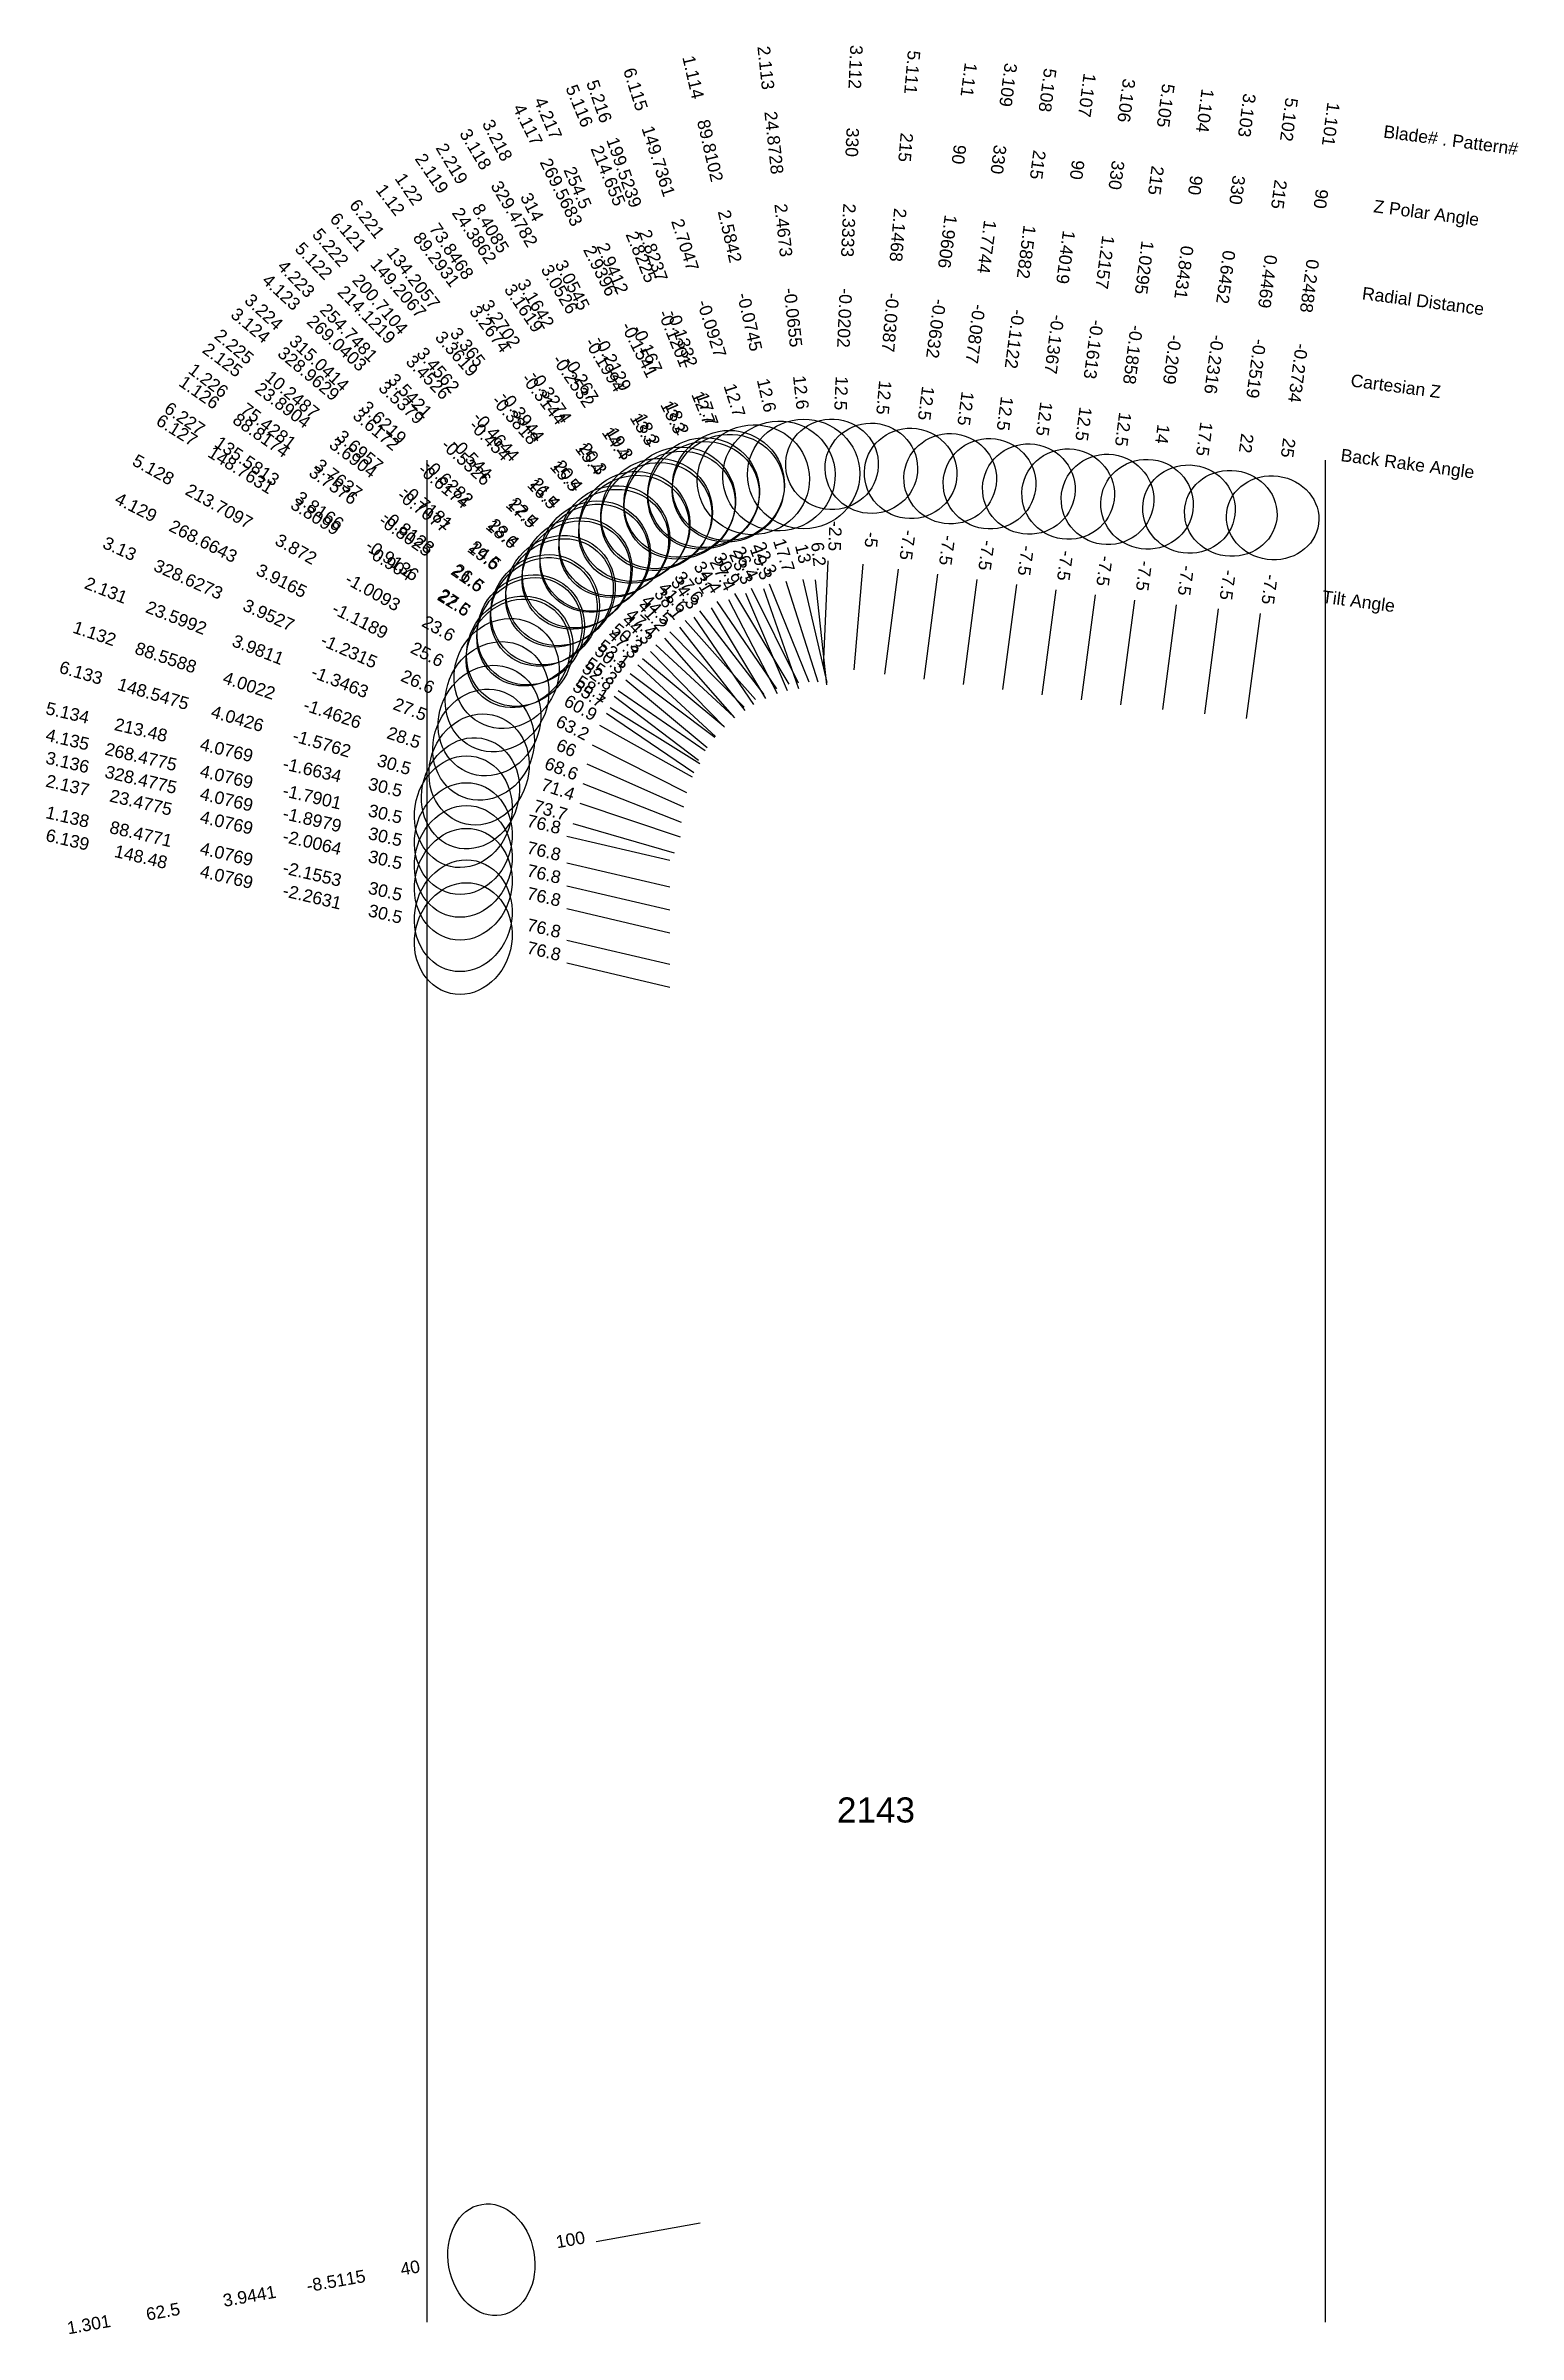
# Model space of a CAD drawing. Header units: inches. Extents: x 29.9 to 36.9, y 9.1 to 20.
import ezdxf
from ezdxf.enums import TextEntityAlignment as Align

# ---------------------------------------------------------------- set-up
doc = ezdxf.new("R2010")
doc.units = ezdxf.units.IN
doc.header["$MEASUREMENT"] = 0
for name, color, linetype, true_color in [('Blade_1', 30, 'Continuous', 0xff7f00), ('Blade_2', 7, 'Continuous', 0xcccc00), ('Blade_3', 7, 'Continuous', 0x00cc00), ('Blade_4', 7, 'Continuous', 0x00cccc), ('Blade_5', 7, 'Continuous', 0x0066cc), ('Blade_6', 190, 'Continuous', 0x7f00ff)]:
    doc.layers.add(name, color=color, linetype=linetype, true_color=true_color)
doc.styles.get("Standard").update_dxf_attribs({"font": 'arial.ttf'})

msp = doc.modelspace()

# ---------------------------------------------------------------- linework, layer by layer
for p, q in [((31.75, 18), (31.75, 9.193)), ((36, 18), (36, 9.193))]:
    msp.add_line(p, q)
at = {"layer": 'Blade_1'}
for p, q in [((33.529, 17.435), (33.642, 16.948)), ((33.98, 17.484), (33.915, 16.988)), ((34.539, 17.411), (34.473, 16.915)), ((35.097, 17.338), (35.032, 16.843)), ((33.014, 17.257), (33.296, 16.844)), ((33.04, 17.287), (33.345, 16.891)), ((35.692, 17.274), (35.626, 16.778)), ((32.656, 16.911), (33.067, 16.626)), ((32.637, 16.883), (33.036, 16.581)), ((32.475, 16.377), (32.949, 16.218)), ((32.413, 15.73), (32.9, 15.616)), ((32.552, 9.576), (33.044, 9.663))]:
    msp.add_line(p, q, dxfattribs=at)
for centre, major_axis, ratio in [((33.416, 17.925), (0.259, 0.06), 0.975877), ((34.039, 17.937), (0.217, -0.029), 0.976296), ((34.598, 17.863), (0.217, -0.029), 0.976296), ((32.733, 17.686), (0.211, 0.162), 0.963973), ((35.157, 17.791), (0.217, -0.029), 0.970296), ((32.73, 17.673), (0.22, 0.15), 0.937793), ((35.751, 17.727), (0.217, -0.029), 0.906308), ((32.242, 17.197), (0.152, 0.219), 0.929949), ((32.236, 17.188), (0.161, 0.212), 0.895298), ((31.998, 16.537), (0.085, 0.252), 0.87849), ((31.923, 15.845), (0.061, 0.259), 0.86132), ((32.056, 9.489), (-0.046, 0.262), 0.766044)]:
    msp.add_ellipse(centre, major_axis=major_axis, ratio=ratio, dxfattribs=at)
at = {"layer": 'Blade_2'}
for p, q in [((33.587, 17.434), (33.641, 16.937)), ((33.122, 17.331), (33.405, 16.918)), ((33.095, 17.301), (33.352, 16.872)), ((32.692, 16.96), (33.076, 16.641)), ((32.712, 16.99), (33.112, 16.69)), ((32.488, 16.47), (32.953, 16.288)), ((32.413, 15.879), (32.9, 15.765))]:
    msp.add_line(p, q, dxfattribs=at)
for centre, major_axis, ratio in [((33.533, 17.934), (0.264, 0.029), 0.976028), ((32.836, 17.733), (0.228, 0.137), 0.943912), ((32.838, 17.747), (0.22, 0.15), 0.968647), ((32.31, 17.292), (0.16, 0.213), 0.942133), ((32.304, 17.282), (0.17, 0.205), 0.910275), ((32.019, 16.654), (0.097, 0.248), 0.886675), ((31.923, 15.994), (0.061, 0.259), 0.86132)]:
    msp.add_ellipse(centre, major_axis=major_axis, ratio=ratio, dxfattribs=at)
at = {"layer": 'Blade_3'}
for p, q in [((33.647, 17.524), (33.625, 17.024)), ((34.166, 17.46), (34.101, 16.964)), ((33.177, 17.34), (33.407, 16.896)), ((33.206, 17.369), (33.463, 16.94)), ((34.725, 17.386), (34.659, 16.89)), ((35.295, 17.316), (35.23, 16.82)), ((32.748, 17.031), (33.116, 16.692)), ((32.77, 17.061), (33.155, 16.742)), ((32.507, 16.563), (32.964, 16.36)), ((32.413, 15.987), (32.9, 15.873))]:
    msp.add_line(p, q, dxfattribs=at)
for centre, major_axis, ratio in [((33.667, 17.98), (0.219, -0.01), 0.976296), ((32.946, 17.787), (0.236, 0.122), 0.94973), ((32.947, 17.801), (0.228, 0.137), 0.973011), ((34.226, 17.912), (0.217, -0.029), 0.976296), ((34.784, 17.839), (0.217, -0.029), 0.976296), ((35.355, 17.768), (0.217, -0.029), 0.953717), ((32.383, 17.383), (0.17, 0.205), 0.947936), ((32.378, 17.372), (0.18, 0.196), 0.917484), ((32.047, 16.768), (0.108, 0.243), 0.894541), ((31.923, 16.102), (0.061, 0.259), 0.86132)]:
    msp.add_ellipse(centre, major_axis=major_axis, ratio=ratio, dxfattribs=at)
at = {"layer": 'Blade_4'}
for p, q in [((33.258, 17.371), (33.455, 16.911)), ((33.285, 17.395), (33.507, 16.947)), ((32.833, 17.127), (33.201, 16.788)), ((32.809, 17.095), (33.158, 16.737)), ((32.533, 16.654), (32.979, 16.428)), ((32.413, 16.095), (32.9, 15.981))]:
    msp.add_line(p, q, dxfattribs=at)
for centre, major_axis, ratio in [((33.06, 17.846), (0.238, 0.118), 0.973288), ((33.059, 17.833), (0.244, 0.105), 0.95), ((32.462, 17.467), (0.18, 0.196), 0.953464), ((32.458, 17.456), (0.191, 0.186), 0.924429), ((32.083, 16.881), (0.12, 0.237), 0.902171), ((31.923, 16.21), (0.061, 0.259), 0.86132)]:
    msp.add_ellipse(centre, major_axis=major_axis, ratio=ratio, dxfattribs=at)
at = {"layer": 'Blade_5'}
for p, q in [((33.813, 17.507), (33.77, 17.008)), ((34.352, 17.435), (34.287, 16.939)), ((33.343, 17.392), (33.508, 16.92)), ((33.369, 17.414), (33.558, 16.952)), ((34.911, 17.362), (34.846, 16.866)), ((35.494, 17.296), (35.428, 16.8)), ((32.875, 17.157), (33.205, 16.781)), ((32.9, 17.187), (33.251, 16.831)), ((32.568, 16.746), (33.005, 16.502)), ((32.413, 16.222), (32.9, 16.108))]:
    msp.add_line(p, q, dxfattribs=at)
for centre, major_axis, ratio in [((33.853, 17.961), (0.218, -0.019), 0.976296), ((33.177, 17.88), (0.246, 0.101), 0.975463), ((33.176, 17.867), (0.251, 0.088), 0.952904), ((34.412, 17.888), (0.217, -0.029), 0.976296), ((34.97, 17.814), (0.217, -0.029), 0.976296), ((35.553, 17.748), (0.217, -0.029), 0.927184), ((32.544, 17.536), (0.2, 0.175), 0.931104), ((32.547, 17.546), (0.19, 0.187), 0.958711), ((32.128, 16.991), (0.129, 0.232), 0.916491), ((31.923, 16.337), (0.061, 0.259), 0.86132)]:
    msp.add_ellipse(centre, major_axis=major_axis, ratio=ratio, dxfattribs=at)
at = {"layer": 'Blade_6'}
for p, q in [((33.448, 17.428), (33.6, 16.951)), ((32.946, 17.21), (33.254, 16.816)), ((32.972, 17.242), (33.305, 16.868)), ((32.6, 16.803), (33.013, 16.522)), ((32.617, 16.83), (33.042, 16.565)), ((32.441, 16.282), (32.92, 16.142)), ((32.413, 15.622), (32.9, 15.508))]:
    msp.add_line(p, q, dxfattribs=at)
for centre, major_axis, ratio in [((33.295, 17.907), (0.253, 0.081), 0.975686), ((32.635, 17.606), (0.209, 0.164), 0.937499), ((32.638, 17.618), (0.199, 0.177), 0.963671), ((32.19, 17.096), (0.141, 0.226), 0.923359), ((32.183, 17.086), (0.15, 0.22), 0.887331), ((31.957, 16.424), (0.075, 0.255), 0.861607), ((31.923, 15.737), (0.061, 0.259), 0.861313)]:
    msp.add_ellipse(centre, major_axis=major_axis, ratio=ratio, dxfattribs=at)

# ---------------------------------------------------------------- texts
for s, height, p in [('Blade# . Pattern#', 0.05937, (36.276, 19.555)), ('Z Polar Angle', 0.05937, (36.229, 19.202)), ('Radial Distance', 0.05937, (36.175, 18.79)), ('Cartesian Z', 0.05937, (36.121, 18.378)), ('Back Rake Angle', 0.05937, (36.074, 18.025)), ('Tilt Angle', 0.0594, (35.986, 17.355))]:
    msp.add_text(s, height=height, rotation=352.5).set_placement(p, align=Align.MIDDLE_LEFT)
msp.add_text('2143', height=0.1187).set_placement((33.875, 11.616), align=Align.MIDDLE_CENTER)
at = {"layer": 'Blade_1'}
for s, rotation, p in [('1.114', 283.0136, (32.982, 19.804)), ('1.11', 262.5, (34.285, 19.802)), ('1.107', 262.5, (34.844, 19.729)), ('1.104', 262.5, (35.402, 19.656)), ('89.8102', 283.0136, (33.062, 19.457)), ('1.101', 262.5, (35.997, 19.592)), ('90', 262.5, (34.238, 19.449)), ('90', 262.5, (34.797, 19.376)), ('1.12', 307.6241, (31.555, 19.213)), ('1.22', 304.3482, (31.642, 19.265)), ('90', 262.5, (35.356, 19.303)), ('90', 262.5, (35.95, 19.239)), ('2.5842', 283.0136, (33.155, 19.052)), ('1.9606', 262.5, (34.184, 19.037)), ('89.2931', 307.6241, (31.773, 18.931)), ('73.8468', 304.3482, (31.843, 18.971)), ('1.4019', 262.5, (34.743, 18.963)), ('0.8431', 262.5, (35.302, 18.891)), ('0.2488', 262.5, (35.896, 18.827)), ('3.2674', 307.6241, (32.026, 18.602)), ('3.2702', 304.3482, (32.077, 18.628)), ('-0.0745', 283.0136, (33.249, 18.647)), ('-0.0632', 262.5, (34.13, 18.625)), ('-0.1367', 262.5, (34.689, 18.551)), ('-0.209', 262.5, (35.247, 18.479)), ('-0.2734', 262.5, (35.842, 18.415)), ('1.226', 322.8088, (30.7, 18.353)), ('-0.3274', 304.3482, (32.312, 18.284)), ('1.126', 325.266, (30.658, 18.296)), ('-0.3144', 307.6241, (32.28, 18.272)), ('12.6', 283.0136, (33.329, 18.3)), ('12.5', 262.5, (34.083, 18.272)), ('88.8174', 325.266, (30.95, 18.093)), ('75.4281', 322.8088, (30.984, 18.138)), ('12.5', 262.5, (34.642, 18.198)), ('15.4', 307.6241, (32.498, 17.99)), ('20.3', 304.3482, (32.513, 17.99)), ('14', 262.5, (35.201, 18.126)), ('25', 262.5, (35.795, 18.061)), ('3.7576', 325.266, (31.292, 17.857)), ('3.7637', 322.8088, (31.315, 17.887)), ('-0.8025', 325.266, (31.633, 17.62)), ('-0.8123', 322.8088, (31.646, 17.636)), ('-7.5', 262.5, (33.995, 17.602)), ('13', 283.0136, (33.502, 17.551)), ('-7.5', 262.5, (34.554, 17.528)), ('21.6', 325.266, (31.926, 17.417)), ('26.5', 322.8088, (31.93, 17.42)), ('34.3', 304.3482, (32.947, 17.355)), ('37.6', 307.6241, (32.967, 17.381)), ('-7.5', 262.5, (35.113, 17.456)), ('-7.5', 262.5, (35.707, 17.392)), ('1.132', 341.4262, (30.17, 17.152)), ('88.5588', 341.4262, (30.507, 17.038)), ('4.0022', 341.4262, (30.901, 16.906)), ('52.8', 322.8088, (32.543, 16.955)), ('55.3', 325.266, (32.559, 16.978)), ('-1.4626', 341.4262, (31.295, 16.773)), ('28.5', 341.4262, (31.633, 16.66)), ('71.4', 341.4262, (32.362, 16.415)), ('1.138', 346.8234, (30.045, 16.284)), ('88.4771', 346.8234, (30.392, 16.203)), ('4.0769', 346.8234, (30.797, 16.108)), ('-2.1553', 346.8234, (31.202, 16.014)), ('30.5', 346.8234, (31.548, 15.932)), ('76.8', 346.8234, (32.298, 15.757)), ('100', 10, (32.435, 9.555)), ('-8.5115', 10, (31.326, 9.36)), ('40', 10, (31.677, 9.422)), ('3.9441', 10, (30.917, 9.288)), ('1.301', 10, (30.157, 9.154)), ('62.5', 10, (30.508, 9.215))]:
    msp.add_text(s, height=0.0594, rotation=rotation, dxfattribs=at).set_placement(p, align=Align.CENTER)
at = {"layer": 'Blade_2'}
for s, rotation, p in [('2.113', 276.1815, (33.325, 19.852)), ('24.8728', 276.1815, (33.363, 19.498)), ('2.219', 300.9636, (31.844, 19.387)), ('2.119', 304.3638, (31.75, 19.339)), ('24.3862', 304.3638, (31.951, 19.045)), ('8.4085', 300.9636, (32.027, 19.081)), ('2.4673', 276.1815, (33.408, 19.084)), ('3.1619', 304.3638, (32.185, 18.702)), ('3.1642', 300.9636, (32.241, 18.725)), ('-0.0655', 276.1815, (33.453, 18.671)), ('2.225', 320.2833, (30.821, 18.514)), ('2.125', 323.1072, (30.767, 18.45)), ('10.2487', 320.2833, (31.095, 18.287)), ('-0.2532', 304.3638, (32.42, 18.358)), ('-0.267', 300.9636, (32.455, 18.368)), ('23.8904', 323.1072, (31.052, 18.236)), ('12.6', 276.1815, (33.491, 18.317)), ('3.6904', 323.1072, (31.385, 17.987)), ('3.6957', 320.2833, (31.415, 18.021)), ('14.4', 304.3638, (32.621, 18.064)), ('19.3', 300.9636, (32.638, 18.063)), ('-0.7181', 320.2833, (31.734, 17.755)), ('-0.7077', 323.1072, (31.717, 17.737)), ('19.6', 323.1072, (32.002, 17.523)), ('24.5', 320.2833, (32.008, 17.528)), ('6.2', 276.1815, (33.574, 17.552)), ('2.131', 338.5975, (30.223, 17.357)), ('34.4', 304.3638, (33.055, 17.429)), ('31', 300.9636, (33.034, 17.403)), ('23.5992', 338.5975, (30.555, 17.227)), ('3.9811', 338.5975, (30.942, 17.076)), ('50.3', 320.2833, (32.6, 17.036)), ('53.1', 323.1072, (32.617, 17.061)), ('-1.3463', 338.5975, (31.329, 16.924)), ('27.5', 338.5975, (31.661, 16.794)), ('68.6', 338.5975, (32.377, 16.513)), ('2.137', 346.8234, (30.045, 16.433)), ('23.4775', 346.8234, (30.392, 16.352)), ('4.0769', 346.8234, (30.797, 16.257)), ('-2.0064', 346.8234, (31.202, 16.163)), ('30.5', 346.8234, (31.548, 16.081)), ('76.8', 346.8234, (32.298, 15.906))]:
    msp.add_text(s, height=0.0594, rotation=rotation, dxfattribs=at).set_placement(p, align=Align.CENTER)
at = {"layer": 'Blade_3'}
for s, rotation, p in [('3.112', 267.5, (33.749, 19.86)), ('3.109', 262.5, (34.471, 19.778)), ('3.106', 262.5, (35.03, 19.704)), ('3.103', 262.5, (35.6, 19.634)), ('3.218', 297.4078, (32.058, 19.499)), ('3.118', 300.9248, (31.956, 19.455)), ('330', 267.5, (33.733, 19.504)), ('330', 262.5, (34.425, 19.425)), ('330', 262.5, (34.983, 19.351)), ('329.4782', 300.9248, (32.139, 19.149)), ('330', 262.5, (35.554, 19.281)), ('314', 297.4078, (32.222, 19.183)), ('2.3333', 267.5, (33.715, 19.088)), ('1.7744', 262.5, (34.37, 19.012)), ('1.2157', 262.5, (34.929, 18.939)), ('3.0545', 297.4078, (32.413, 18.814)), ('0.6452', 262.5, (35.5, 18.869)), ('3.0526', 300.9248, (32.353, 18.793)), ('3.224', 317.3412, (30.96, 18.679)), ('-0.0202', 267.5, (33.697, 18.673)), ('-0.0877', 262.5, (34.316, 18.6)), ('3.124', 320.3244, (30.898, 18.614)), ('-0.1613', 262.5, (34.875, 18.527)), ('328.9629', 320.3244, (31.173, 18.386)), ('315.0414', 317.3412, (31.222, 18.437)), ('-0.1994', 300.9248, (32.567, 18.436)), ('-0.2129', 297.4078, (32.604, 18.445)), ('-0.2316', 262.5, (35.445, 18.456)), ('12.5', 267.5, (33.681, 18.317)), ('12.5', 262.5, (34.27, 18.247)), ('3.6172', 320.3244, (31.493, 18.121)), ('3.6219', 317.3412, (31.527, 18.156)), ('13.3', 300.9248, (32.75, 18.131)), ('18.2', 297.4078, (32.768, 18.129)), ('12.5', 262.5, (34.828, 18.174)), ('17.5', 262.5, (35.399, 18.103)), ('-0.6174', 320.3244, (31.812, 17.856)), ('-0.6282', 317.3412, (31.833, 17.874)), ('18.6', 320.3244, (32.087, 17.628)), ('23.4', 317.3412, (32.095, 17.632)), ('-2.5', 267.5, (33.652, 17.642)), ('-7.5', 262.5, (34.182, 17.577)), ('3.13', 335.9557, (30.286, 17.554)), ('27.4', 297.4078, (33.123, 17.446)), ('30.9', 300.9248, (33.145, 17.471)), ('-7.5', 262.5, (34.74, 17.504)), ('328.6273', 335.9557, (30.611, 17.409)), ('-7.5', 262.5, (35.311, 17.434)), ('3.9527', 335.9557, (30.991, 17.24)), ('50.3', 320.3244, (32.679, 17.137)), ('-1.2315', 335.9557, (31.371, 17.07)), ('47.3', 317.3412, (32.661, 17.111)), ('26.6', 335.9557, (31.696, 16.925)), ('66', 335.9557, (32.399, 16.612)), ('3.136', 346.8234, (30.045, 16.542)), ('328.4775', 346.8234, (30.392, 16.46)), ('4.0769', 346.8234, (30.797, 16.366)), ('-1.8979', 346.8234, (31.202, 16.271)), ('30.5', 346.8234, (31.548, 16.19)), ('76.8', 346.8234, (32.298, 16.014))]:
    msp.add_text(s, height=0.0594, rotation=rotation, dxfattribs=at).set_placement(p, align=Align.CENTER)
at = {"layer": 'Blade_4'}
for s, rotation, p in [('4.217', 293.2798, (32.297, 19.605)), ('4.117', 296.4439, (32.202, 19.573)), ('269.5683', 296.4439, (32.36, 19.254)), ('254.5', 293.2798, (32.437, 19.277)), ('2.9396', 296.4439, (32.545, 18.882)), ('2.9412', 293.2798, (32.602, 18.895)), ('4.123', 317.4009, (31.043, 18.773)), ('4.223', 314.2524, (31.112, 18.837)), ('254.7481', 314.2524, (31.361, 18.582)), ('269.0403', 317.4009, (31.305, 18.532)), ('-0.1541', 296.4439, (32.73, 18.509)), ('-0.167', 293.2798, (32.766, 18.514)), ('3.5421', 314.2524, (31.651, 18.284)), ('3.5379', 317.4009, (31.611, 18.25)), ('13.3', 296.4439, (32.889, 18.19)), ('18.2', 293.2798, (32.907, 18.186)), ('-0.5326', 317.4009, (31.917, 17.969)), ('-0.544', 314.2524, (31.941, 17.987)), ('4.129', 333.1813, (30.362, 17.751)), ('17.5', 317.4009, (32.179, 17.728)), ('22.4', 314.2524, (32.189, 17.732)), ('268.6643', 333.1813, (30.68, 17.59)), ('23.3', 293.2798, (33.211, 17.48)), ('26.4', 296.4439, (33.232, 17.501)), ('3.9165', 333.1813, (31.051, 17.403)), ('-1.1189', 333.1813, (31.422, 17.215)), ('44.3', 314.2524, (32.726, 17.18)), ('47.4', 317.4009, (32.745, 17.207)), ('25.6', 333.1813, (31.74, 17.055)), ('63.2', 333.1813, (32.427, 16.708)), ('4.135', 346.8234, (30.045, 16.65)), ('268.4775', 346.8234, (30.392, 16.568)), ('4.0769', 346.8234, (30.797, 16.474)), ('-1.7901', 346.8234, (31.202, 16.379)), ('30.5', 346.8234, (31.548, 16.298)), ('76.8', 346.8234, (32.298, 16.122))]:
    msp.add_text(s, height=0.0594, rotation=rotation, dxfattribs=at).set_placement(p, align=Align.CENTER)
at = {"layer": 'Blade_5'}
for s, rotation, p in [('5.111', 265, (34.017, 19.836)), ('5.108', 262.5, (34.657, 19.753)), ('5.116', 292.3094, (32.445, 19.664)), ('5.216', 289.3249, (32.538, 19.687)), ('5.105', 262.5, (35.216, 19.68)), ('5.102', 262.5, (35.799, 19.614)), ('214.655', 292.3094, (32.581, 19.334)), ('199.5239', 289.3249, (32.656, 19.351)), ('215', 265, (33.986, 19.481)), ('215', 262.5, (34.611, 19.4)), ('215', 262.5, (35.17, 19.326)), ('215', 262.5, (35.752, 19.26)), ('2.1468', 265, (33.95, 19.067)), ('5.222', 311.2121, (31.273, 18.986)), ('2.8225', 292.3094, (32.738, 18.95)), ('2.8237', 289.3249, (32.794, 18.958)), ('1.5882', 262.5, (34.557, 18.988)), ('5.122', 314.5317, (31.195, 18.921)), ('1.0295', 262.5, (35.115, 18.914)), ('0.4469', 262.5, (35.698, 18.848)), ('200.7104', 311.2121, (31.508, 18.718)), ('214.1219', 314.5317, (31.445, 18.667)), ('-0.0387', 265, (33.914, 18.653)), ('-0.1201', 292.3094, (32.896, 18.565)), ('-0.1332', 289.3249, (32.931, 18.566)), ('-0.1122', 262.5, (34.502, 18.576)), ('-0.1858', 262.5, (35.061, 18.502)), ('3.4562', 311.2121, (31.782, 18.406)), ('-0.2519', 262.5, (35.644, 18.436)), ('3.4526', 314.5317, (31.736, 18.371)), ('12.7', 292.3094, (33.031, 18.236)), ('17.7', 289.3249, (33.049, 18.23)), ('12.5', 265, (33.883, 18.298)), ('12.5', 262.5, (34.456, 18.223)), ('-0.4644', 311.2121, (32.056, 18.093)), ('12.5', 262.5, (35.015, 18.149)), ('-0.454', 314.5317, (32.028, 18.074)), ('22', 262.5, (35.597, 18.083)), ('5.128', 330.8846, (30.443, 17.929)), ('213.7097', 330.8846, (30.754, 17.756)), ('16.5', 314.5317, (32.278, 17.82)), ('21.4', 311.2121, (32.29, 17.825)), ('3.872', 330.8846, (31.118, 17.553)), ('-5', 265, (33.824, 17.625)), ('19.3', 289.3249, (33.304, 17.504)), ('22.3', 292.3094, (33.324, 17.524)), ('-7.5', 262.5, (34.368, 17.553)), ('-7.5', 262.5, (34.926, 17.479)), ('-1.0093', 330.8846, (31.481, 17.351)), ('-7.5', 262.5, (35.509, 17.413)), ('41.2', 311.2121, (32.797, 17.246)), ('44.5', 314.5317, (32.817, 17.272)), ('23.6', 330.8846, (31.792, 17.178)), ('60.9', 330.8846, (32.464, 16.803)), ('5.134', 346.8234, (30.045, 16.776)), ('213.48', 346.8234, (30.392, 16.695)), ('4.0769', 346.8234, (30.797, 16.6)), ('-1.6634', 346.8234, (31.202, 16.506)), ('30.5', 346.8234, (31.548, 16.424)), ('76.8', 346.8234, (32.298, 16.249))]:
    msp.add_text(s, height=0.0594, rotation=rotation, dxfattribs=at).set_placement(p, align=Align.CENTER)
at = {"layer": 'Blade_6'}
for s, rotation, p in [('6.115', 287.6797, (32.71, 19.745)), ('149.7361', 287.6797, (32.818, 19.405)), ('6.121', 311.6139, (31.357, 19.06)), ('6.221', 308.1174, (31.445, 19.123)), ('2.7047', 287.6797, (32.944, 19.009)), ('149.2067', 311.6139, (31.594, 18.794)), ('134.2057', 308.1174, (31.664, 18.843)), ('-0.0927', 287.6797, (33.07, 18.613)), ('3.365', 308.1174, (31.921, 18.516)), ('3.3619', 311.6139, (31.87, 18.483)), ('-0.3818', 311.6139, (32.146, 18.172)), ('-0.3944', 308.1174, (32.178, 18.189)), ('12.7', 287.6797, (33.178, 18.274)), ('6.127', 328.0702, (30.553, 18.116)), ('6.227', 325.7481, (30.589, 18.172)), ('135.5813', 325.7481, (30.884, 17.971)), ('148.7631', 328.0702, (30.856, 17.928)), ('15.5', 311.6139, (32.383, 17.906)), ('20.4', 308.1174, (32.397, 17.908)), ('3.8099', 328.0702, (31.208, 17.708)), ('3.8166', 325.7481, (31.227, 17.737)), ('-0.9136', 325.7481, (31.571, 17.503)), ('-0.904', 328.0702, (31.561, 17.488)), ('17.7', 287.6797, (33.412, 17.541)), ('22.6', 328.0702, (31.864, 17.299)), ('27.5', 325.7481, (31.865, 17.303)), ('38.1', 308.1174, (32.872, 17.303)), ('41.6', 311.6139, (32.894, 17.331)), ('6.133', 343.6639, (30.107, 16.966)), ('148.5475', 343.6639, (30.449, 16.866)), ('55.7', 325.7481, (32.501, 16.87)), ('58.1', 328.0702, (32.517, 16.893)), ('4.0426', 343.6639, (30.847, 16.749)), ('-1.5762', 343.6639, (31.246, 16.632)), ('30.5', 343.6639, (31.588, 16.532)), ('73.7', 343.6639, (32.327, 16.316)), ('6.139', 346.8325, (30.045, 16.176)), ('148.48', 346.8325, (30.392, 16.095)), ('4.0769', 346.8325, (30.797, 16)), ('-2.2631', 346.8325, (31.202, 15.906)), ('30.5', 346.8325, (31.548, 15.825)), ('76.8', 346.8325, (32.298, 15.649))]:
    msp.add_text(s, height=0.0594, rotation=rotation, dxfattribs=at).set_placement(p, align=Align.CENTER)

doc.saveas('drawing.dxf')
